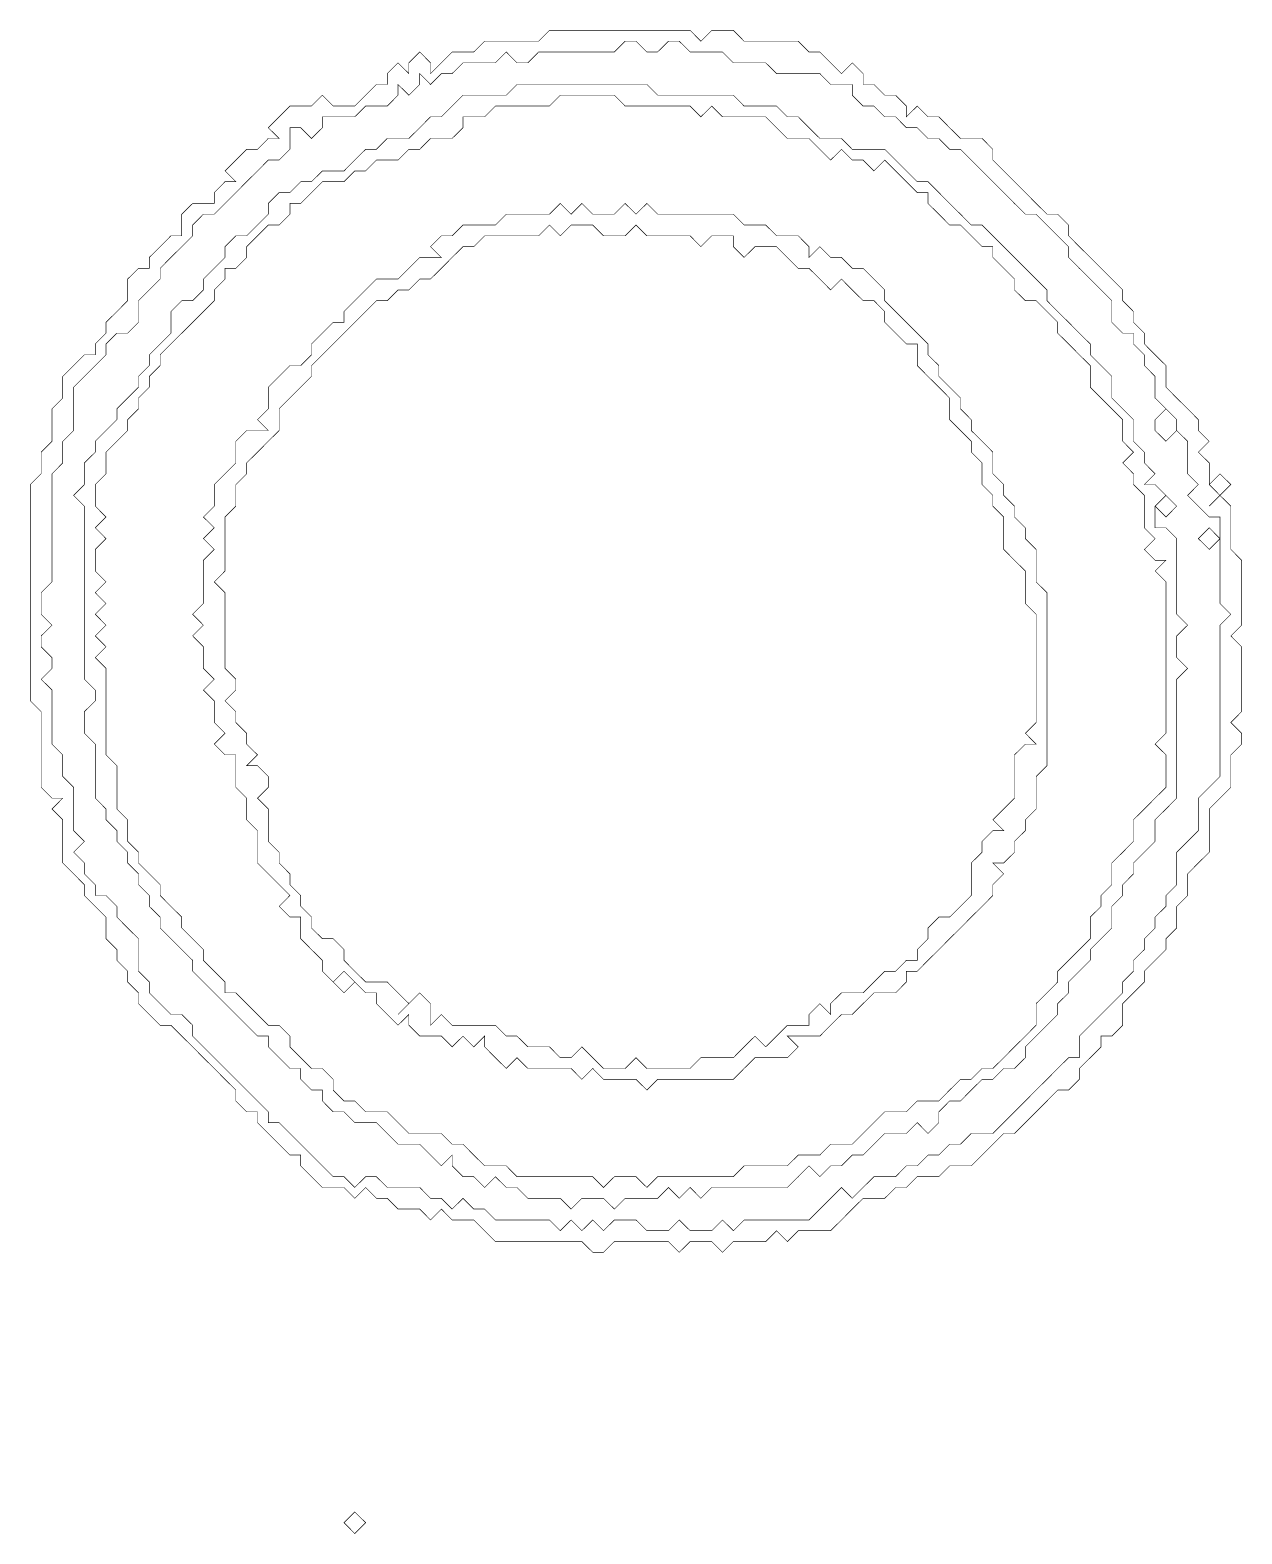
# Model space of a CAD drawing. Header units: metres. Extents: x 0 to 4933, y -4933 to 0.
# Drawn here: x 1930 to 3012, y -3263 to -1921 of the extents above; entities that cross this region are included whole.
import ezdxf

# ---------------------------------------------------------------- set-up
doc = ezdxf.new("R2010")
doc.units = ezdxf.units.M
doc.layers.add('conductor', color=1, linetype='Continuous')
doc.layers.add('substrate', color=5, linetype='Continuous')

msp = doc.modelspace()

# ---------------------------------------------------------------- linework, layer by layer
at = {"layer": 'conductor', "const_width": 0.5}
for points in [[(2461.3, -1930.5), (2451.7, -1940.1), (2442, -1940.1), (2432.4, -1940.1), (2422.7, -1940.1), (2413.1, -1940.1), (2403.4, -1940.1), (2393.8, -1940.1), (2384.1, -1940.1), (2374.5, -1949.8), (2364.8, -1949.8), (2355.2, -1940.1), (2345.5, -1949.8), (2335.9, -1949.8), (2326.2, -1949.8), (2316.6, -1949.8), (2306.9, -1959.4), (2297.3, -1959.4), (2287.6, -1969.1), (2278, -1959.4), (2278, -1969.1), (2268.3, -1978.7), (2258.6, -1969.1), (2258.6, -1978.7), (2249, -1988.4), (2239.3, -1988.4), (2229.7, -1988.4), (2220, -1998), (2210.4, -1998), (2200.7, -1998), (2191.1, -1998), (2191.1, -2007.7), (2181.4, -2017.3), (2171.8, -2007.7), (2162.1, -2007.7), (2162.1, -2017.3), (2162.1, -2027), (2152.5, -2036.6), (2142.8, -2036.6), (2133.2, -2046.3), (2123.5, -2055.9), (2113.9, -2065.6), (2104.2, -2075.3), (2094.6, -2084.9), (2084.9, -2084.9), (2075.3, -2094.6), (2075.3, -2104.2), (2065.6, -2113.9), (2055.9, -2123.5), (2046.3, -2133.2), (2046.3, -2142.8), (2036.6, -2152.5), (2027, -2162.1), (2027, -2171.8), (2027, -2181.4), (2017.3, -2191.1), (2007.7, -2191.1), (1998, -2200.7), (1998, -2210.4), (1988.4, -2220), (1978.7, -2229.7), (1969.1, -2239.3), (1969.1, -2249), (1969.1, -2258.6), (1969.1, -2268.3), (1969.1, -2278), (1959.4, -2287.6), (1959.4, -2297.3), (1959.4, -2306.9), (1949.8, -2316.6), (1949.8, -2326.2), (1949.8, -2335.9), (1949.8, -2345.5), (1949.8, -2355.2), (1949.8, -2364.8), (1949.8, -2374.5), (1949.8, -2384.1), (1949.8, -2393.8), (1949.8, -2403.4), (1949.8, -2413.1), (1940.1, -2422.7), (1940.1, -2432.4), (1940.1, -2442), (1949.8, -2451.7), (1940.1, -2461.3), (1940.1, -2471), (1949.8, -2480.7), (1949.8, -2490.3), (1940.1, -2500), (1949.8, -2509.6), (1949.8, -2519.3), (1949.8, -2528.9), (1949.8, -2538.6), (1949.8, -2548.2), (1949.8, -2557.9), (1959.4, -2567.5), (1959.4, -2577.2), (1959.4, -2586.8), (1969.1, -2596.5), (1969.1, -2606.1), (1969.1, -2615.8), (1969.1, -2625.4), (1969.1, -2635.1), (1978.7, -2644.7), (1969.1, -2654.4), (1978.7, -2664), (1978.7, -2673.7), (1988.4, -2683.4), (1988.4, -2693), (1998, -2693), (2007.7, -2702.7), (2007.7, -2712.3), (2017.3, -2722), (2027, -2731.6), (2027, -2741.3), (2027, -2750.9), (2027, -2760.6), (2036.6, -2770.2), (2036.6, -2779.9), (2046.3, -2789.5), (2055.9, -2799.2), (2065.6, -2799.2), (2075.3, -2808.8), (2075.3, -2818.5), (2084.9, -2828.1), (2094.6, -2837.8), (2104.2, -2847.4), (2113.9, -2857.1), (2123.5, -2866.7), (2133.2, -2876.4), (2142.8, -2886.1), (2142.8, -2895.7), (2152.5, -2895.7), (2162.1, -2905.4), (2171.8, -2915), (2181.4, -2924.7), (2191.1, -2934.3), (2200.7, -2944), (2210.4, -2944), (2220, -2953.6), (2229.7, -2944), (2239.3, -2944), (2249, -2953.6), (2258.6, -2953.6), (2268.3, -2953.6), (2278, -2953.6), (2287.6, -2963.3), (2297.3, -2963.3), (2306.9, -2972.9), (2316.6, -2963.3), (2326.2, -2972.9), (2335.9, -2972.9), (2345.5, -2982.6), (2355.2, -2982.6), (2364.8, -2982.6), (2374.5, -2982.6), (2384.1, -2982.6), (2393.8, -2982.6), (2403.4, -2992.2), (2413.1, -2982.6), (2422.7, -2992.2), (2432.4, -2982.6), (2442, -2992.2), (2451.7, -2982.6), (2461.3, -2982.6), (2471, -2982.6), (2480.7, -2992.2), (2490.3, -2992.2), (2500, -2992.2), (2509.6, -2982.6), (2519.3, -2992.2), (2528.9, -2992.2), (2538.6, -2992.2), (2548.2, -2982.6), (2557.9, -2992.2), (2567.5, -2982.6), (2577.2, -2982.6), (2586.8, -2982.6), (2596.5, -2982.6), (2606.1, -2982.6), (2615.8, -2982.6), (2625.4, -2982.6), (2635.1, -2972.9), (2644.7, -2963.3), (2654.4, -2953.6), (2664, -2963.3), (2673.7, -2953.6), (2683.4, -2944), (2693, -2944), (2702.7, -2944), (2712.3, -2934.3), (2722, -2934.3), (2731.6, -2924.7), (2741.3, -2924.7), (2750.9, -2915), (2760.6, -2915), (2770.2, -2905.4), (2779.9, -2905.4), (2789.5, -2905.4), (2799.2, -2895.7), (2808.8, -2886.1), (2818.5, -2876.4), (2828.1, -2866.7), (2837.8, -2857.1), (2847.4, -2847.4), (2857.1, -2837.8), (2866.7, -2837.8), (2866.7, -2828.1), (2866.7, -2818.5), (2876.4, -2808.8), (2886.1, -2799.2), (2895.7, -2789.5), (2905.4, -2779.9), (2905.4, -2770.2), (2915, -2760.6), (2915, -2750.9), (2924.7, -2741.3), (2924.7, -2731.6), (2934.3, -2722), (2934.3, -2712.3), (2944, -2702.7), (2944, -2693), (2953.6, -2683.4), (2953.6, -2673.7), (2953.6, -2664), (2953.6, -2654.4), (2963.3, -2644.7), (2972.9, -2635.1), (2972.9, -2625.4), (2972.9, -2615.8), (2972.9, -2606.1), (2982.6, -2596.5), (2992.2, -2586.8), (2992.2, -2577.2), (2992.2, -2567.5), (2992.2, -2557.9), (2992.2, -2548.2), (2992.2, -2538.6), (2992.2, -2528.9), (2992.2, -2519.3), (2992.2, -2509.6), (2992.2, -2500), (2992.2, -2490.3), (2992.2, -2480.7), (2992.2, -2471), (2992.2, -2461.3), (2992.2, -2451.7), (3001.9, -2442), (2992.2, -2432.4), (2992.2, -2422.7), (2992.2, -2413.1), (2992.2, -2403.4), (2992.2, -2393.8), (2992.2, -2384.1), (2992.2, -2374.5), (2992.2, -2364.8), (2992.2, -2355.2), (2982.6, -2355.2), (2972.9, -2345.5), (2963.3, -2335.9), (2972.9, -2326.2), (2963.3, -2316.6), (2963.3, -2306.9), (2963.3, -2297.3), (2963.3, -2287.6), (2953.6, -2278), (2953.6, -2268.3), (2944, -2258.6), (2934.3, -2249), (2934.3, -2239.3), (2934.3, -2229.7), (2924.7, -2220), (2924.7, -2210.4), (2915, -2200.7), (2915, -2191.1), (2905.4, -2191.1), (2895.7, -2181.4), (2895.7, -2171.8), (2895.7, -2162.1), (2886.1, -2152.5), (2876.4, -2142.8), (2866.7, -2133.2), (2857.1, -2123.5), (2857.1, -2113.9), (2847.4, -2104.2), (2837.8, -2094.6), (2828.1, -2084.9), (2818.5, -2084.9), (2808.8, -2075.3), (2799.2, -2065.6), (2789.5, -2055.9), (2779.9, -2046.3), (2770.2, -2036.6), (2760.6, -2027), (2750.9, -2027), (2741.3, -2017.3), (2731.6, -2017.3), (2722, -2007.7), (2712.3, -2007.7), (2702.7, -1998), (2693, -1998), (2683.4, -1988.4), (2673.7, -1988.4), (2664, -1978.7), (2664, -1969.1), (2654.4, -1969.1), (2644.7, -1969.1), (2635.1, -1959.4), (2625.4, -1959.4), (2615.8, -1959.4), (2606.1, -1959.4), (2596.5, -1959.4), (2586.8, -1949.8), (2577.2, -1949.8), (2567.5, -1949.8), (2557.9, -1949.8), (2548.2, -1940.1), (2538.6, -1940.1), (2528.9, -1940.1), (2519.3, -1940.1), (2509.6, -1930.5), (2500, -1930.5), (2490.3, -1940.1), (2480.7, -1940.1), (2471, -1930.5)], [(2355.2, -1978.7), (2364.8, -1969.1), (2374.5, -1969.1), (2384.1, -1969.1), (2393.8, -1969.1), (2403.4, -1969.1), (2413.1, -1969.1), (2422.7, -1969.1), (2432.4, -1969.1), (2442, -1969.1), (2451.7, -1969.1), (2461.3, -1969.1), (2471, -1969.1), (2480.7, -1969.1), (2490.3, -1978.7), (2500, -1978.7), (2509.6, -1978.7), (2519.3, -1978.7), (2528.9, -1978.7), (2538.6, -1978.7), (2548.2, -1978.7), (2557.9, -1978.7), (2567.5, -1988.4), (2577.2, -1988.4), (2586.8, -1988.4), (2596.5, -1988.4), (2606.1, -1998), (2615.8, -1998), (2625.4, -2007.7), (2635.1, -2017.3), (2644.7, -2017.3), (2654.4, -2017.3), (2664, -2027), (2673.7, -2027), (2683.4, -2027), (2693, -2027), (2702.7, -2036.6), (2712.3, -2046.3), (2722, -2055.9), (2731.6, -2055.9), (2741.3, -2065.6), (2750.9, -2075.3), (2760.6, -2084.9), (2770.2, -2094.6), (2779.9, -2094.6), (2789.5, -2104.2), (2799.2, -2113.9), (2808.8, -2123.5), (2818.5, -2133.2), (2828.1, -2142.8), (2837.8, -2152.5), (2837.8, -2162.1), (2847.4, -2171.8), (2857.1, -2181.4), (2866.7, -2191.1), (2876.4, -2200.7), (2876.4, -2210.4), (2886.1, -2220), (2895.7, -2229.7), (2895.7, -2239.3), (2895.7, -2249), (2905.4, -2258.6), (2915, -2268.3), (2915, -2278), (2915, -2287.6), (2924.7, -2297.3), (2924.7, -2306.9), (2934.3, -2316.6), (2924.7, -2326.2), (2934.3, -2326.2), (2944, -2335.9), (2934.3, -2345.5), (2934.3, -2355.2), (2934.3, -2364.8), (2944, -2364.8), (2953.6, -2374.5), (2953.6, -2384.1), (2953.6, -2393.8), (2953.6, -2403.4), (2953.6, -2413.1), (2953.6, -2422.7), (2953.6, -2432.4), (2953.6, -2442), (2963.3, -2451.7), (2953.6, -2461.3), (2953.6, -2471), (2953.6, -2480.7), (2963.3, -2490.3), (2953.6, -2500), (2953.6, -2509.6), (2953.6, -2519.3), (2953.6, -2528.9), (2953.6, -2538.6), (2953.6, -2548.2), (2953.6, -2557.9), (2953.6, -2567.5), (2953.6, -2577.2), (2953.6, -2586.8), (2953.6, -2596.5), (2953.6, -2606.1), (2944, -2615.8), (2934.3, -2625.4), (2934.3, -2635.1), (2934.3, -2644.7), (2924.7, -2654.4), (2915, -2664), (2915, -2673.7), (2905.4, -2683.4), (2905.4, -2693), (2895.7, -2702.7), (2895.7, -2712.3), (2895.7, -2722), (2886.1, -2731.6), (2876.4, -2741.3), (2876.4, -2750.9), (2866.7, -2760.6), (2857.1, -2770.2), (2857.1, -2779.9), (2847.4, -2789.5), (2847.4, -2799.2), (2837.8, -2808.8), (2828.1, -2818.5), (2818.5, -2828.1), (2818.5, -2837.8), (2808.8, -2847.4), (2799.2, -2847.4), (2789.5, -2857.1), (2779.9, -2857.1), (2770.2, -2866.7), (2760.6, -2876.4), (2750.9, -2876.4), (2741.3, -2886.1), (2741.3, -2895.7), (2731.6, -2905.4), (2722, -2895.7), (2712.3, -2905.4), (2702.7, -2905.4), (2693, -2905.4), (2683.4, -2915), (2673.7, -2924.7), (2664, -2924.7), (2654.4, -2934.3), (2644.7, -2934.3), (2635.1, -2944), (2625.4, -2934.3), (2615.8, -2944), (2606.1, -2953.6), (2596.5, -2953.6), (2586.8, -2953.6), (2577.2, -2953.6), (2567.5, -2953.6), (2557.9, -2953.6), (2548.2, -2953.6), (2538.6, -2953.6), (2528.9, -2963.3), (2519.3, -2953.6), (2509.6, -2963.3), (2500, -2953.6), (2490.3, -2963.3), (2480.7, -2963.3), (2471, -2963.3), (2461.3, -2963.3), (2451.7, -2972.9), (2442, -2963.3), (2432.4, -2963.3), (2422.7, -2963.3), (2413.1, -2972.9), (2403.4, -2963.3), (2393.8, -2963.3), (2384.1, -2963.3), (2374.5, -2963.3), (2364.8, -2953.6), (2355.2, -2953.6), (2345.5, -2944), (2335.9, -2953.6), (2326.2, -2944), (2316.6, -2944), (2306.9, -2934.3), (2306.9, -2924.7), (2297.3, -2934.3), (2287.6, -2924.7), (2278, -2915), (2268.3, -2915), (2258.6, -2915), (2249, -2905.4), (2239.3, -2895.7), (2229.7, -2895.7), (2220, -2895.7), (2210.4, -2886.1), (2200.7, -2886.1), (2191.1, -2876.4), (2191.1, -2866.7), (2181.4, -2866.7), (2171.8, -2857.1), (2171.8, -2847.4), (2162.1, -2847.4), (2152.5, -2837.8), (2142.8, -2828.1), (2142.8, -2818.5), (2133.2, -2818.5), (2123.5, -2808.8), (2113.9, -2799.2), (2104.2, -2789.5), (2094.6, -2779.9), (2084.9, -2770.2), (2075.3, -2760.6), (2075.3, -2750.9), (2065.6, -2741.3), (2055.9, -2731.6), (2046.3, -2722), (2046.3, -2712.3), (2036.6, -2702.7), (2036.6, -2693), (2027, -2683.4), (2027, -2673.7), (2017.3, -2664), (2017.3, -2654.4), (2007.7, -2644.7), (2007.7, -2635.1), (1998, -2625.4), (1998, -2615.8), (1988.4, -2606.1), (1988.4, -2596.5), (1988.4, -2586.8), (1988.4, -2577.2), (1988.4, -2567.5), (1988.4, -2557.9), (1978.7, -2548.2), (1978.7, -2538.6), (1978.7, -2528.9), (1988.4, -2519.3), (1988.4, -2509.6), (1978.7, -2500), (1978.7, -2490.3), (1978.7, -2480.7), (1978.7, -2471), (1978.7, -2461.3), (1978.7, -2451.7), (1978.7, -2442), (1978.7, -2432.4), (1978.7, -2422.7), (1978.7, -2413.1), (1978.7, -2403.4), (1978.7, -2393.8), (1978.7, -2384.1), (1978.7, -2374.5), (1978.7, -2364.8), (1978.7, -2355.2), (1978.7, -2345.5), (1969.1, -2335.9), (1978.7, -2326.2), (1978.7, -2316.6), (1978.7, -2306.9), (1988.4, -2297.3), (1988.4, -2287.6), (1998, -2278), (2007.7, -2268.3), (2007.7, -2258.6), (2017.3, -2249), (2027, -2239.3), (2027, -2229.7), (2036.6, -2220), (2036.6, -2210.4), (2046.3, -2200.7), (2055.9, -2191.1), (2055.9, -2181.4), (2055.9, -2171.8), (2065.6, -2162.1), (2075.3, -2162.1), (2084.9, -2152.5), (2084.9, -2142.8), (2094.6, -2133.2), (2104.2, -2123.5), (2104.2, -2113.9), (2113.9, -2104.2), (2123.5, -2104.2), (2133.2, -2094.6), (2142.8, -2084.9), (2142.8, -2075.3), (2152.5, -2065.6), (2162.1, -2065.6), (2171.8, -2055.9), (2181.4, -2055.9), (2191.1, -2046.3), (2200.7, -2046.3), (2210.4, -2046.3), (2220, -2036.6), (2229.7, -2027), (2239.3, -2027), (2249, -2017.3), (2258.6, -2017.3), (2268.3, -2017.3), (2278, -2007.7), (2287.6, -1998), (2297.3, -1998), (2306.9, -1988.4), (2316.6, -1978.7), (2326.2, -1978.7), (2335.9, -1978.7), (2345.5, -1978.7)], [(2393.8, -2094.6), (2384.1, -2104.2), (2374.5, -2104.2), (2364.8, -2104.2), (2355.2, -2104.2), (2345.5, -2104.2), (2335.9, -2104.2), (2326.2, -2113.9), (2316.6, -2113.9), (2306.9, -2123.5), (2297.3, -2133.2), (2287.6, -2142.8), (2278, -2142.8), (2268.3, -2152.5), (2258.6, -2152.5), (2249, -2162.1), (2239.3, -2162.1), (2229.7, -2171.8), (2220, -2181.4), (2210.4, -2191.1), (2200.7, -2200.7), (2191.1, -2210.4), (2181.4, -2220), (2181.4, -2229.7), (2171.8, -2239.3), (2162.1, -2249), (2152.5, -2258.6), (2152.5, -2268.3), (2152.5, -2278), (2142.8, -2287.6), (2133.2, -2297.3), (2123.5, -2306.9), (2123.5, -2316.6), (2113.9, -2326.2), (2113.9, -2335.9), (2113.9, -2345.5), (2104.2, -2355.2), (2104.2, -2364.8), (2104.2, -2374.5), (2104.2, -2384.1), (2104.2, -2393.8), (2104.2, -2403.4), (2094.6, -2413.1), (2104.2, -2422.7), (2104.2, -2432.4), (2104.2, -2442), (2104.2, -2451.7), (2104.2, -2461.3), (2104.2, -2471), (2104.2, -2480.7), (2104.2, -2490.3), (2113.9, -2500), (2113.9, -2509.6), (2104.2, -2519.3), (2113.9, -2528.9), (2113.9, -2538.6), (2123.5, -2548.2), (2123.5, -2557.9), (2133.2, -2567.5), (2123.5, -2577.2), (2133.2, -2577.2), (2142.8, -2586.8), (2142.8, -2596.5), (2133.2, -2606.1), (2142.8, -2615.8), (2142.8, -2625.4), (2142.8, -2635.1), (2142.8, -2644.7), (2152.5, -2654.4), (2152.5, -2664), (2162.1, -2673.7), (2162.1, -2683.4), (2171.8, -2693), (2171.8, -2702.7), (2181.4, -2712.3), (2181.4, -2722), (2191.1, -2731.6), (2200.7, -2731.6), (2210.4, -2741.3), (2210.4, -2750.9), (2220, -2760.6), (2229.7, -2770.2), (2239.3, -2770.2), (2249, -2770.2), (2258.6, -2779.9), (2268.3, -2789.5), (2258.6, -2799.2), (2268.3, -2789.5), (2278, -2779.9), (2287.6, -2789.5), (2287.6, -2799.2), (2287.6, -2808.8), (2297.3, -2799.2), (2306.9, -2808.8), (2316.6, -2808.8), (2326.2, -2808.8), (2335.9, -2808.8), (2345.5, -2808.8), (2355.2, -2818.5), (2364.8, -2818.5), (2374.5, -2828.1), (2384.1, -2828.1), (2393.8, -2828.1), (2403.4, -2837.8), (2413.1, -2837.8), (2422.7, -2828.1), (2432.4, -2837.8), (2442, -2847.4), (2451.7, -2847.4), (2461.3, -2847.4), (2471, -2837.8), (2480.7, -2847.4), (2490.3, -2847.4), (2500, -2847.4), (2509.6, -2847.4), (2519.3, -2847.4), (2528.9, -2837.8), (2538.6, -2837.8), (2548.2, -2837.8), (2557.9, -2837.8), (2567.5, -2828.1), (2577.2, -2818.5), (2586.8, -2828.1), (2596.5, -2818.5), (2606.1, -2808.8), (2615.8, -2808.8), (2625.4, -2808.8), (2625.4, -2799.2), (2635.1, -2789.5), (2644.7, -2799.2), (2644.7, -2789.5), (2654.4, -2779.9), (2664, -2779.9), (2673.7, -2779.9), (2683.4, -2770.2), (2693, -2760.6), (2702.7, -2760.6), (2712.3, -2750.9), (2722, -2750.9), (2722, -2741.3), (2731.6, -2731.6), (2731.6, -2722), (2741.3, -2712.3), (2750.9, -2712.3), (2760.6, -2702.7), (2770.2, -2693), (2770.2, -2683.4), (2770.2, -2673.7), (2770.2, -2664), (2779.9, -2654.4), (2779.9, -2644.7), (2789.5, -2635.1), (2799.2, -2635.1), (2789.5, -2625.4), (2799.2, -2615.8), (2808.8, -2606.1), (2808.8, -2596.5), (2808.8, -2586.8), (2808.8, -2577.2), (2808.8, -2567.5), (2818.5, -2557.9), (2828.1, -2557.9), (2818.5, -2548.2), (2828.1, -2538.6), (2828.1, -2528.9), (2828.1, -2519.3), (2828.1, -2509.6), (2828.1, -2500), (2828.1, -2490.3), (2828.1, -2480.7), (2828.1, -2471), (2828.1, -2461.3), (2828.1, -2451.7), (2828.1, -2442), (2818.5, -2432.4), (2818.5, -2422.7), (2818.5, -2413.1), (2818.5, -2403.4), (2808.8, -2393.8), (2799.2, -2384.1), (2799.2, -2374.5), (2799.2, -2364.8), (2799.2, -2355.2), (2789.5, -2345.5), (2789.5, -2335.9), (2779.9, -2326.2), (2779.9, -2316.6), (2779.9, -2306.9), (2770.2, -2297.3), (2770.2, -2287.6), (2760.6, -2278), (2750.9, -2268.3), (2750.9, -2258.6), (2750.9, -2249), (2741.3, -2239.3), (2731.6, -2229.7), (2722, -2220), (2722, -2210.4), (2722, -2200.7), (2712.3, -2200.7), (2702.7, -2191.1), (2693, -2181.4), (2693, -2171.8), (2683.4, -2162.1), (2673.7, -2162.1), (2664, -2152.5), (2654.4, -2142.8), (2644.7, -2152.5), (2635.1, -2142.8), (2625.4, -2133.2), (2615.8, -2133.2), (2606.1, -2123.5), (2596.5, -2113.9), (2586.8, -2113.9), (2577.2, -2113.9), (2567.5, -2123.5), (2557.9, -2113.9), (2557.9, -2104.2), (2548.2, -2104.2), (2538.6, -2104.2), (2528.9, -2113.9), (2519.3, -2104.2), (2509.6, -2104.2), (2500, -2104.2), (2490.3, -2104.2), (2480.7, -2104.2), (2471, -2094.6), (2461.3, -2104.2), (2451.7, -2104.2), (2442, -2104.2), (2432.4, -2094.6), (2422.7, -2094.6), (2413.1, -2094.6), (2403.4, -2104.2)], [(2934.3, -2268.3), (2944, -2258.6), (2953.6, -2268.3), (2953.6, -2278), (2944, -2287.6), (2934.3, -2278)], [(2934.3, -2345.5), (2944, -2335.9), (2953.6, -2345.5), (2944, -2355.2)], [(2972.9, -2374.5), (2982.6, -2364.8), (2992.2, -2374.5), (2982.6, -2384.1)]]:
    msp.add_lwpolyline(points, close=True, dxfattribs=at)
at = {"layer": 'substrate', "const_width": 0.5}
for points in [[(2384.1, -1930.5), (2393.8, -1920.8), (2403.4, -1920.8), (2413.1, -1920.8), (2422.7, -1920.8), (2432.4, -1920.8), (2442, -1920.8), (2451.7, -1920.8), (2461.3, -1920.8), (2471, -1920.8), (2480.7, -1920.8), (2490.3, -1920.8), (2500, -1920.8), (2509.6, -1920.8), (2519.3, -1920.8), (2528.9, -1930.5), (2538.6, -1920.8), (2548.2, -1920.8), (2557.9, -1920.8), (2567.5, -1930.5), (2577.2, -1930.5), (2586.8, -1930.5), (2596.5, -1930.5), (2606.1, -1930.5), (2615.8, -1930.5), (2625.4, -1940.1), (2635.1, -1940.1), (2644.7, -1949.8), (2654.4, -1959.4), (2664, -1949.8), (2673.7, -1959.4), (2673.7, -1969.1), (2683.4, -1969.1), (2693, -1978.7), (2702.7, -1978.7), (2712.3, -1988.4), (2712.3, -1998), (2722, -1988.4), (2731.6, -1998), (2741.3, -1998), (2750.9, -2007.7), (2760.6, -2017.3), (2770.2, -2017.3), (2779.9, -2017.3), (2789.5, -2027), (2789.5, -2036.6), (2799.2, -2046.3), (2808.8, -2055.9), (2818.5, -2065.6), (2828.1, -2075.3), (2837.8, -2084.9), (2847.4, -2084.9), (2857.1, -2094.6), (2857.1, -2104.2), (2866.7, -2113.9), (2876.4, -2123.5), (2886.1, -2133.2), (2895.7, -2142.8), (2905.4, -2152.5), (2905.4, -2162.1), (2915, -2171.8), (2915, -2181.4), (2924.7, -2191.1), (2924.7, -2200.7), (2934.3, -2210.4), (2944, -2220), (2944, -2229.7), (2944, -2239.3), (2953.6, -2249), (2963.3, -2258.6), (2972.9, -2268.3), (2972.9, -2278), (2982.6, -2287.6), (2972.9, -2297.3), (2982.6, -2306.9), (2982.6, -2316.6), (2982.6, -2326.2), (2992.2, -2335.9), (2982.6, -2345.5), (2992.2, -2335.9), (3001.9, -2345.5), (3001.9, -2355.2), (3001.9, -2364.8), (3001.9, -2374.5), (3001.9, -2384.1), (3011.5, -2393.8), (3011.5, -2403.4), (3011.5, -2413.1), (3011.5, -2422.7), (3011.5, -2432.4), (3011.5, -2442), (3011.5, -2451.7), (3001.9, -2461.3), (3011.5, -2471), (3011.5, -2480.7), (3011.5, -2490.3), (3011.5, -2500), (3011.5, -2509.6), (3011.5, -2519.3), (3011.5, -2528.9), (3001.9, -2538.6), (3011.5, -2548.2), (3011.5, -2557.9), (3001.9, -2567.5), (3001.9, -2577.2), (3001.9, -2586.8), (3001.9, -2596.5), (2992.2, -2606.1), (2982.6, -2615.8), (2982.6, -2625.4), (2982.6, -2635.1), (2982.6, -2644.7), (2982.6, -2654.4), (2972.9, -2664), (2963.3, -2673.7), (2963.3, -2683.4), (2963.3, -2693), (2953.6, -2702.7), (2953.6, -2712.3), (2953.6, -2722), (2944, -2731.6), (2944, -2741.3), (2934.3, -2750.9), (2924.7, -2760.6), (2924.7, -2770.2), (2915, -2779.9), (2905.4, -2789.5), (2905.4, -2799.2), (2905.4, -2808.8), (2895.7, -2818.5), (2886.1, -2818.5), (2886.1, -2828.1), (2876.4, -2837.8), (2866.7, -2847.4), (2866.7, -2857.1), (2857.1, -2866.7), (2847.4, -2866.7), (2837.8, -2876.4), (2828.1, -2886.1), (2818.5, -2895.7), (2808.8, -2905.4), (2799.2, -2905.4), (2789.5, -2915), (2779.9, -2924.7), (2770.2, -2934.3), (2760.6, -2934.3), (2750.9, -2934.3), (2741.3, -2944), (2731.6, -2944), (2722, -2944), (2712.3, -2953.6), (2702.7, -2953.6), (2693, -2963.3), (2683.4, -2963.3), (2673.7, -2963.3), (2664, -2972.9), (2654.4, -2982.6), (2644.7, -2992.2), (2635.1, -2992.2), (2625.4, -2992.2), (2615.8, -2992.2), (2606.1, -3001.9), (2596.5, -2992.2), (2586.8, -3001.9), (2577.2, -3001.9), (2567.5, -3001.9), (2557.9, -3001.9), (2548.2, -3011.5), (2538.6, -3001.9), (2528.9, -3001.9), (2519.3, -3001.9), (2509.6, -3011.5), (2500, -3001.9), (2490.3, -3001.9), (2480.7, -3001.9), (2471, -3001.9), (2461.3, -3001.9), (2451.7, -3001.9), (2442, -3011.5), (2432.4, -3011.5), (2422.7, -3001.9), (2413.1, -3001.9), (2403.4, -3001.9), (2393.8, -3001.9), (2384.1, -3001.9), (2374.5, -3001.9), (2364.8, -3001.9), (2355.2, -3001.9), (2345.5, -3001.9), (2335.9, -2992.2), (2326.2, -2982.6), (2316.6, -2982.6), (2306.9, -2982.6), (2297.3, -2972.9), (2287.6, -2982.6), (2278, -2972.9), (2268.3, -2972.9), (2258.6, -2972.9), (2249, -2963.3), (2239.3, -2963.3), (2229.7, -2953.6), (2220, -2963.3), (2210.4, -2953.6), (2200.7, -2953.6), (2191.1, -2953.6), (2181.4, -2944), (2171.8, -2934.3), (2171.8, -2924.7), (2162.1, -2924.7), (2152.5, -2915), (2142.8, -2905.4), (2133.2, -2895.7), (2133.2, -2886.1), (2123.5, -2886.1), (2113.9, -2876.4), (2113.9, -2866.7), (2104.2, -2857.1), (2094.6, -2847.4), (2084.9, -2837.8), (2075.3, -2828.1), (2065.6, -2818.5), (2055.9, -2808.8), (2046.3, -2808.8), (2036.6, -2799.2), (2027, -2789.5), (2027, -2779.9), (2017.3, -2770.2), (2017.3, -2760.6), (2007.7, -2750.9), (2007.7, -2741.3), (1998, -2731.6), (1998, -2722), (1998, -2712.3), (1988.4, -2702.7), (1978.7, -2693), (1978.7, -2683.4), (1969.1, -2673.7), (1959.4, -2664), (1959.4, -2654.4), (1959.4, -2644.7), (1959.4, -2635.1), (1959.4, -2625.4), (1949.8, -2615.8), (1959.4, -2606.1), (1949.8, -2606.1), (1940.1, -2596.5), (1940.1, -2586.8), (1940.1, -2577.2), (1940.1, -2567.5), (1940.1, -2557.9), (1940.1, -2548.2), (1940.1, -2538.6), (1940.1, -2528.9), (1930.5, -2519.3), (1930.5, -2509.6), (1930.5, -2500), (1930.5, -2490.3), (1930.5, -2480.7), (1930.5, -2471), (1930.5, -2461.3), (1930.5, -2451.7), (1930.5, -2442), (1930.5, -2432.4), (1930.5, -2422.7), (1930.5, -2413.1), (1930.5, -2403.4), (1930.5, -2393.8), (1930.5, -2384.1), (1930.5, -2374.5), (1930.5, -2364.8), (1930.5, -2355.2), (1930.5, -2345.5), (1930.5, -2335.9), (1930.5, -2326.2), (1940.1, -2316.6), (1940.1, -2306.9), (1940.1, -2297.3), (1949.8, -2287.6), (1949.8, -2278), (1949.8, -2268.3), (1949.8, -2258.6), (1959.4, -2249), (1959.4, -2239.3), (1959.4, -2229.7), (1969.1, -2220), (1978.7, -2210.4), (1988.4, -2210.4), (1988.4, -2200.7), (1998, -2191.1), (1998, -2181.4), (2007.7, -2171.8), (2017.3, -2162.1), (2017.3, -2152.5), (2017.3, -2142.8), (2027, -2133.2), (2036.6, -2133.2), (2036.6, -2123.5), (2046.3, -2113.9), (2055.9, -2104.2), (2065.6, -2104.2), (2065.6, -2094.6), (2065.6, -2084.9), (2075.3, -2075.3), (2084.9, -2075.3), (2094.6, -2075.3), (2094.6, -2065.6), (2104.2, -2055.9), (2113.9, -2055.9), (2104.2, -2046.3), (2113.9, -2036.6), (2123.5, -2027), (2133.2, -2027), (2142.8, -2017.3), (2152.5, -2017.3), (2142.8, -2007.7), (2152.5, -1998), (2162.1, -1988.4), (2171.8, -1988.4), (2181.4, -1988.4), (2191.1, -1978.7), (2200.7, -1988.4), (2210.4, -1988.4), (2220, -1988.4), (2229.7, -1978.7), (2239.3, -1969.1), (2249, -1969.1), (2249, -1959.4), (2258.6, -1949.8), (2268.3, -1959.4), (2268.3, -1949.8), (2278, -1940.1), (2287.6, -1949.8), (2287.6, -1959.4), (2297.3, -1949.8), (2306.9, -1940.1), (2316.6, -1940.1), (2326.2, -1940.1), (2335.9, -1930.5), (2345.5, -1930.5), (2355.2, -1930.5), (2364.8, -1930.5), (2374.5, -1930.5)], [(2403.4, -1978.7), (2393.8, -1988.4), (2384.1, -1988.4), (2374.5, -1988.4), (2364.8, -1988.4), (2355.2, -1988.4), (2345.5, -1988.4), (2335.9, -1998), (2326.2, -1998), (2316.6, -1998), (2316.6, -2007.7), (2306.9, -2017.3), (2297.3, -2017.3), (2287.6, -2017.3), (2278, -2027), (2268.3, -2027), (2258.6, -2036.6), (2249, -2036.6), (2239.3, -2036.6), (2229.7, -2046.3), (2220, -2046.3), (2210.4, -2055.9), (2200.7, -2055.9), (2191.1, -2055.9), (2181.4, -2065.6), (2171.8, -2075.3), (2162.1, -2075.3), (2162.1, -2084.9), (2152.5, -2094.6), (2142.8, -2094.6), (2133.2, -2104.2), (2123.5, -2113.9), (2123.5, -2123.5), (2113.9, -2133.2), (2104.2, -2133.2), (2104.2, -2142.8), (2094.6, -2152.5), (2094.6, -2162.1), (2084.9, -2171.8), (2075.3, -2181.4), (2065.6, -2191.1), (2055.9, -2200.7), (2046.3, -2210.4), (2046.3, -2220), (2036.6, -2229.7), (2036.6, -2239.3), (2027, -2249), (2027, -2258.6), (2017.3, -2268.3), (2017.3, -2278), (2007.7, -2287.6), (1998, -2297.3), (1998, -2306.9), (1998, -2316.6), (1988.4, -2326.2), (1988.4, -2335.9), (1988.4, -2345.5), (1998, -2355.2), (1988.4, -2364.8), (1998, -2374.5), (1988.4, -2384.1), (1988.4, -2393.8), (1988.4, -2403.4), (1998, -2413.1), (1988.4, -2422.7), (1998, -2432.4), (1988.4, -2442), (1998, -2451.7), (1988.4, -2461.3), (1998, -2471), (1988.4, -2480.7), (1998, -2490.3), (1998, -2500), (1998, -2509.6), (1998, -2519.3), (1998, -2528.9), (1998, -2538.6), (1998, -2548.2), (1998, -2557.9), (1998, -2567.5), (2007.7, -2577.2), (2007.7, -2586.8), (2007.7, -2596.5), (2007.7, -2606.1), (2007.7, -2615.8), (2017.3, -2625.4), (2017.3, -2635.1), (2017.3, -2644.7), (2027, -2654.4), (2027, -2664), (2036.6, -2673.7), (2046.3, -2683.4), (2046.3, -2693), (2055.9, -2702.7), (2065.6, -2712.3), (2065.6, -2722), (2075.3, -2731.6), (2084.9, -2741.3), (2084.9, -2750.9), (2094.6, -2760.6), (2104.2, -2770.2), (2104.2, -2779.9), (2113.9, -2779.9), (2123.5, -2789.5), (2133.2, -2799.2), (2142.8, -2808.8), (2152.5, -2808.8), (2162.1, -2818.5), (2162.1, -2828.1), (2171.8, -2837.8), (2181.4, -2847.4), (2191.1, -2847.4), (2200.7, -2857.1), (2200.7, -2866.7), (2210.4, -2876.4), (2220, -2876.4), (2229.7, -2886.1), (2239.3, -2886.1), (2249, -2886.1), (2258.6, -2895.7), (2268.3, -2905.4), (2278, -2905.4), (2287.6, -2905.4), (2297.3, -2905.4), (2306.9, -2915), (2316.6, -2915), (2326.2, -2924.7), (2335.9, -2934.3), (2345.5, -2934.3), (2355.2, -2934.3), (2364.8, -2944), (2374.5, -2944), (2384.1, -2944), (2393.8, -2944), (2403.4, -2944), (2413.1, -2944), (2422.7, -2944), (2432.4, -2944), (2442, -2953.6), (2451.7, -2944), (2461.3, -2944), (2471, -2944), (2480.7, -2953.6), (2490.3, -2944), (2500, -2944), (2509.6, -2944), (2519.3, -2944), (2528.9, -2944), (2538.6, -2944), (2548.2, -2944), (2557.9, -2944), (2567.5, -2934.3), (2577.2, -2934.3), (2586.8, -2934.3), (2596.5, -2934.3), (2606.1, -2934.3), (2615.8, -2924.7), (2625.4, -2924.7), (2635.1, -2924.7), (2644.7, -2915), (2654.4, -2915), (2664, -2915), (2673.7, -2905.4), (2683.4, -2895.7), (2693, -2886.1), (2702.7, -2886.1), (2712.3, -2886.1), (2722, -2876.4), (2731.6, -2876.4), (2741.3, -2876.4), (2750.9, -2866.7), (2760.6, -2857.1), (2770.2, -2857.1), (2779.9, -2847.4), (2789.5, -2847.4), (2799.2, -2837.8), (2808.8, -2828.1), (2818.5, -2818.5), (2828.1, -2808.8), (2828.1, -2799.2), (2828.1, -2789.5), (2837.8, -2779.9), (2847.4, -2770.2), (2847.4, -2760.6), (2857.1, -2750.9), (2866.7, -2741.3), (2876.4, -2731.6), (2876.4, -2722), (2876.4, -2712.3), (2886.1, -2702.7), (2886.1, -2693), (2895.7, -2683.4), (2895.7, -2673.7), (2895.7, -2664), (2905.4, -2654.4), (2915, -2644.7), (2915, -2635.1), (2915, -2625.4), (2924.7, -2615.8), (2934.3, -2606.1), (2944, -2596.5), (2944, -2586.8), (2944, -2577.2), (2944, -2567.5), (2934.3, -2557.9), (2944, -2548.2), (2944, -2538.6), (2944, -2528.9), (2944, -2519.3), (2944, -2509.6), (2944, -2500), (2944, -2490.3), (2944, -2480.7), (2944, -2471), (2944, -2461.3), (2944, -2451.7), (2944, -2442), (2944, -2432.4), (2944, -2422.7), (2944, -2413.1), (2934.3, -2403.4), (2944, -2393.8), (2934.3, -2393.8), (2924.7, -2384.1), (2934.3, -2374.5), (2924.7, -2364.8), (2924.7, -2355.2), (2924.7, -2345.5), (2924.7, -2335.9), (2915, -2326.2), (2915, -2316.6), (2905.4, -2306.9), (2915, -2297.3), (2905.4, -2287.6), (2905.4, -2278), (2905.4, -2268.3), (2895.7, -2258.6), (2886.1, -2249), (2876.4, -2239.3), (2876.4, -2229.7), (2876.4, -2220), (2866.7, -2210.4), (2857.1, -2200.7), (2847.4, -2191.1), (2847.4, -2181.4), (2837.8, -2171.8), (2828.1, -2162.1), (2818.5, -2162.1), (2808.8, -2152.5), (2808.8, -2142.8), (2799.2, -2133.2), (2789.5, -2123.5), (2789.5, -2113.9), (2779.9, -2113.9), (2770.2, -2104.2), (2760.6, -2094.6), (2750.9, -2094.6), (2741.3, -2084.9), (2731.6, -2075.3), (2731.6, -2065.6), (2722, -2065.6), (2712.3, -2055.9), (2702.7, -2046.3), (2693, -2036.6), (2683.4, -2046.3), (2673.7, -2036.6), (2664, -2036.6), (2654.4, -2027), (2644.7, -2036.6), (2635.1, -2027), (2625.4, -2017.3), (2615.8, -2017.3), (2606.1, -2017.3), (2596.5, -2007.7), (2586.8, -1998), (2577.2, -1998), (2567.5, -1998), (2557.9, -1998), (2548.2, -1998), (2538.6, -1988.4), (2528.9, -1998), (2519.3, -1988.4), (2509.6, -1988.4), (2500, -1988.4), (2490.3, -1988.4), (2480.7, -1988.4), (2471, -1988.4), (2461.3, -1988.4), (2451.7, -1978.7), (2442, -1978.7), (2432.4, -1978.7), (2422.7, -1978.7), (2413.1, -1978.7)], [(2393.8, -2084.9), (2403.4, -2075.3), (2413.1, -2084.9), (2422.7, -2075.3), (2432.4, -2084.9), (2442, -2084.9), (2451.7, -2084.9), (2461.3, -2075.3), (2471, -2084.9), (2480.7, -2075.3), (2490.3, -2084.9), (2500, -2084.9), (2509.6, -2084.9), (2519.3, -2084.9), (2528.9, -2084.9), (2538.6, -2084.9), (2548.2, -2084.9), (2557.9, -2084.9), (2567.5, -2094.6), (2577.2, -2094.6), (2586.8, -2094.6), (2596.5, -2104.2), (2606.1, -2104.2), (2615.8, -2104.2), (2625.4, -2113.9), (2625.4, -2123.5), (2635.1, -2113.9), (2644.7, -2123.5), (2654.4, -2123.5), (2664, -2133.2), (2673.7, -2133.2), (2683.4, -2142.8), (2693, -2152.5), (2693, -2162.1), (2702.7, -2171.8), (2712.3, -2181.4), (2722, -2191.1), (2731.6, -2200.7), (2731.6, -2210.4), (2741.3, -2220), (2741.3, -2229.7), (2750.9, -2239.3), (2760.6, -2249), (2760.6, -2258.6), (2770.2, -2268.3), (2770.2, -2278), (2779.9, -2287.6), (2789.5, -2297.3), (2789.5, -2306.9), (2789.5, -2316.6), (2799.2, -2326.2), (2799.2, -2335.9), (2808.8, -2345.5), (2808.8, -2355.2), (2818.5, -2364.8), (2818.5, -2374.5), (2828.1, -2384.1), (2828.1, -2393.8), (2828.1, -2403.4), (2828.1, -2413.1), (2837.8, -2422.7), (2837.8, -2432.4), (2837.8, -2442), (2837.8, -2451.7), (2837.8, -2461.3), (2837.8, -2471), (2837.8, -2480.7), (2837.8, -2490.3), (2837.8, -2500), (2837.8, -2509.6), (2837.8, -2519.3), (2837.8, -2528.9), (2837.8, -2538.6), (2837.8, -2548.2), (2837.8, -2557.9), (2837.8, -2567.5), (2837.8, -2577.2), (2828.1, -2586.8), (2828.1, -2596.5), (2828.1, -2606.1), (2828.1, -2615.8), (2818.5, -2625.4), (2818.5, -2635.1), (2808.8, -2644.7), (2808.8, -2654.4), (2799.2, -2664), (2789.5, -2664), (2799.2, -2673.7), (2789.5, -2683.4), (2789.5, -2693), (2779.9, -2702.7), (2770.2, -2712.3), (2760.6, -2722), (2750.9, -2731.6), (2741.3, -2741.3), (2731.6, -2750.9), (2722, -2760.6), (2712.3, -2760.6), (2712.3, -2770.2), (2702.7, -2779.9), (2693, -2779.9), (2683.4, -2779.9), (2673.7, -2789.5), (2664, -2799.2), (2654.4, -2799.2), (2644.7, -2808.8), (2635.1, -2818.5), (2625.4, -2818.5), (2615.8, -2818.5), (2606.1, -2818.5), (2615.8, -2828.1), (2606.1, -2837.8), (2596.5, -2837.8), (2586.8, -2837.8), (2577.2, -2837.8), (2567.5, -2847.4), (2557.9, -2857.1), (2548.2, -2857.1), (2538.6, -2857.1), (2528.9, -2857.1), (2519.3, -2857.1), (2509.6, -2857.1), (2500, -2857.1), (2490.3, -2857.1), (2480.7, -2866.7), (2471, -2857.1), (2461.3, -2857.1), (2451.7, -2857.1), (2442, -2857.1), (2432.4, -2847.4), (2422.7, -2857.1), (2413.1, -2847.4), (2403.4, -2847.4), (2393.8, -2847.4), (2384.1, -2847.4), (2374.5, -2847.4), (2364.8, -2837.8), (2355.2, -2847.4), (2345.5, -2837.8), (2335.9, -2828.1), (2335.9, -2818.5), (2326.2, -2828.1), (2316.6, -2818.5), (2306.9, -2828.1), (2297.3, -2818.5), (2287.6, -2818.5), (2278, -2818.5), (2268.3, -2808.8), (2268.3, -2799.2), (2258.6, -2808.8), (2249, -2799.2), (2239.3, -2789.5), (2239.3, -2779.9), (2229.7, -2779.9), (2220, -2770.2), (2210.4, -2760.6), (2200.7, -2770.2), (2191.1, -2760.6), (2191.1, -2750.9), (2181.4, -2741.3), (2171.8, -2731.6), (2171.8, -2722), (2171.8, -2712.3), (2162.1, -2712.3), (2152.5, -2702.7), (2162.1, -2693), (2152.5, -2683.4), (2142.8, -2673.7), (2133.2, -2664), (2133.2, -2654.4), (2133.2, -2644.7), (2133.2, -2635.1), (2123.5, -2625.4), (2123.5, -2615.8), (2123.5, -2606.1), (2113.9, -2596.5), (2113.9, -2586.8), (2113.9, -2577.2), (2113.9, -2567.5), (2104.2, -2567.5), (2094.6, -2557.9), (2104.2, -2548.2), (2094.6, -2538.6), (2094.6, -2528.9), (2094.6, -2519.3), (2084.9, -2509.6), (2094.6, -2500), (2084.9, -2490.3), (2084.9, -2480.7), (2084.9, -2471), (2075.3, -2461.3), (2084.9, -2451.7), (2075.3, -2442), (2084.9, -2432.4), (2084.9, -2422.7), (2084.9, -2413.1), (2084.9, -2403.4), (2084.9, -2393.8), (2094.6, -2384.1), (2084.9, -2374.5), (2094.6, -2364.8), (2084.9, -2355.2), (2094.6, -2345.5), (2094.6, -2335.9), (2094.6, -2326.2), (2104.2, -2316.6), (2113.9, -2306.9), (2113.9, -2297.3), (2113.9, -2287.6), (2123.5, -2278), (2133.2, -2278), (2142.8, -2278), (2133.2, -2268.3), (2142.8, -2258.6), (2142.8, -2249), (2142.8, -2239.3), (2152.5, -2229.7), (2162.1, -2220), (2171.8, -2220), (2181.4, -2210.4), (2181.4, -2200.7), (2191.1, -2191.1), (2200.7, -2181.4), (2210.4, -2181.4), (2210.4, -2171.8), (2220, -2162.1), (2229.7, -2152.5), (2239.3, -2142.8), (2249, -2142.8), (2258.6, -2142.8), (2268.3, -2133.2), (2278, -2123.5), (2287.6, -2123.5), (2297.3, -2123.5), (2287.6, -2113.9), (2297.3, -2104.2), (2306.9, -2104.2), (2316.6, -2094.6), (2326.2, -2094.6), (2335.9, -2094.6), (2345.5, -2094.6), (2355.2, -2084.9), (2364.8, -2084.9), (2374.5, -2084.9), (2384.1, -2084.9)], [(2982.6, -2326.2), (2992.2, -2316.6), (3001.9, -2326.2), (2992.2, -2335.9)], [(2200.7, -2770.2), (2210.4, -2760.6), (2220, -2770.2), (2210.4, -2779.9)], [(2210.4, -3252.8), (2220, -3243.2), (2229.7, -3252.8), (2220, -3262.5)]]:
    msp.add_lwpolyline(points, close=True, dxfattribs=at)

doc.saveas('drawing.dxf')
